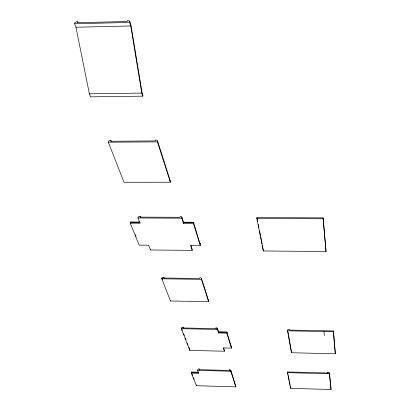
<?xml version="1.0" encoding="UTF-8"?>
<svg xmlns="http://www.w3.org/2000/svg" width="410" height="410" viewBox="0 0 410 410"><rect width="100%" height="100%" fill="white"/><g stroke="black" fill="none" stroke-linecap="round" stroke-linejoin="round"><path stroke-width="0.61" d="M335.339 353.768L333.361 330.957L289.281 330.081L289.322 329.312L288.502 329.297L287.594 330.05L287.548 330.814L291.541 352.759L335.339 353.768L333.361 330.957M331.065 389.5L329.389 373.028L328.615 372.29L327.856 372.27L327.831 372.992L287.518 371.957L287.477 372.675L290.593 388.367L331.065 389.5L329.389 373.028M326.032 251.52L323.09 217.879L256.937 217.607L256.865 218.494L263.317 250.971L326.032 251.52L323.09 217.879M291.541 352.759L288.619 335.698M290.593 388.367L290.634 387.67M263.317 250.971L262.39 245.118M191.326 373.126L196.467 385.733L235.873 386.835L230.927 370.502L230.215 369.769L229.472 369.748L229.41 370.461L199.209 369.687L199.28 368.979L198.548 368.959L197.702 369.646L197.63 370.353L198.794 373.32L191.326 373.126L191.603 372.024L198.558 372.203M183.588 328.4L183.132 327.221L182.337 327.206L181.41 327.944L181.322 328.697L189.83 350.422L224.465 351.216L223.414 347.936L231.383 348.116L231.409 346.296L231.312 345.973L231.25 346.716L227.109 333.069L227.073 331.972L218.033 331.787M235.873 386.835L230.866 371.214L230.927 370.502M224.465 351.216L223.655 347.747M231.383 348.116L226.827 333.12L227.073 331.972M226.827 333.12L218.612 332.956L217.551 328.661L216.777 327.882L215.978 327.867L215.901 328.625L183.044 327.974L183.132 327.221M218.612 332.956L217.551 328.661M208.577 301.622L208.659 300.832L201.52 278.508L200.68 277.683L199.798 277.672L199.711 278.487L163.692 278.026L163.795 277.221L162.924 277.206L161.899 278.006L161.796 278.81L170.488 301.012L208.577 301.622L201.433 279.323L201.52 278.508M196.467 385.733L196.539 385.046M139.59 222.02L130.698 221.979L130.226 223.168L139.169 245.129L148.64 245.206L150.511 249.982L192.152 250.346L190.614 245.544L200.223 245.621L200.316 244.775L200.116 242.951L200.024 243.801L193.909 223.66L193.853 222.281L182.891 222.23M189.83 350.422L189.907 349.689M192.152 250.346L192.249 249.505L190.906 245.298M200.223 245.621L193.494 223.486L193.853 222.281M193.494 223.486L183.531 223.435L183.639 222.568L181.953 217.3L181.03 216.424L180.057 216.424L179.949 217.295L140.097 217.131L140.22 216.265L139.256 216.26L138.114 217.126L137.991 217.992L140.035 223.219L130.226 223.168M170.488 301.012L170.58 300.228M183.531 223.435L181.85 218.176L181.953 217.3M170.34 182.25L170.458 181.343L157.537 140.927L156.517 140L155.426 140.005L155.293 140.943L110.695 141.25L110.849 140.317L109.772 140.322L108.476 141.26L108.322 142.198L124.015 182.291L170.34 182.25L157.409 141.87L157.537 140.927M150.511 249.982L150.624 249.147M142.762 96.155L142.911 95.176L141.978 92.26L130.964 25.143L129.832 21.453L128.704 20.5L127.479 20.531L127.315 21.515L77.316 22.709L77.51 21.735L76.306 21.761L74.835 22.77L74.635 23.749L75.947 27.239L89.38 93.808L90.564 96.842L142.762 96.155L141.783 93.096L130.749 25.963L129.668 22.437L129.832 21.453M74.635 23.749L129.668 22.437M75.947 27.239L130.749 25.963M89.38 93.808L141.783 93.096M108.322 142.198L157.409 141.87M137.991 217.992L181.85 218.176M256.865 218.494L323.049 218.771M130.354 222.307L140.159 222.358M183.639 222.568L193.592 222.615M161.796 278.81L201.433 279.323M181.322 328.697L217.479 329.42M287.548 330.814L333.33 331.726M223.486 332.238L226.561 332.3M218.684 332.197L226.894 332.366M197.63 370.353L230.866 371.214M287.477 372.675L329.363 373.751M193.633 372.357L198.742 372.49M191.403 372.423L198.865 372.618M169.812 180.743L170.458 181.343M208.029 300.023L208.659 300.832M130.698 221.979L130.903 222.481M191.603 372.024L191.716 372.311M135.315 234.51L136.033 236.273M191.875 373.587L192.577 375.309M193.51 377.6L194.212 379.322M161.899 278.006L162.585 279.758M181.64 328.533L182.327 330.296M183.706 333.822L184.397 335.585M185.315 337.937L186.002 339.7M187.38 343.226L188.072 344.989M188.989 347.342L189.676 349.105M110.849 140.317L111.305 141.496M140.22 216.265L140.661 217.408M163.795 277.221L164.256 278.41M199.28 368.979L199.742 370.168M77.51 21.735L77.915 22.827M230.973 372.136L231.542 373.91M215.978 327.867L216.367 329.081M229.472 369.748L229.861 370.958M256.937 217.607L257.68 221.359M258.3 224.485L258.92 227.611M259.54 230.738L260.529 235.74M260.78 236.99L262.139 243.868M287.518 371.957L287.999 374.381M288.24 375.591L289.199 380.439M289.439 381.654L290.044 384.683M290.28 385.892L290.521 387.107M287.82 331.306L288.394 334.442M327.856 372.27L328 373.536M323.936 331.541L324.366 335.477"/></g></svg>
